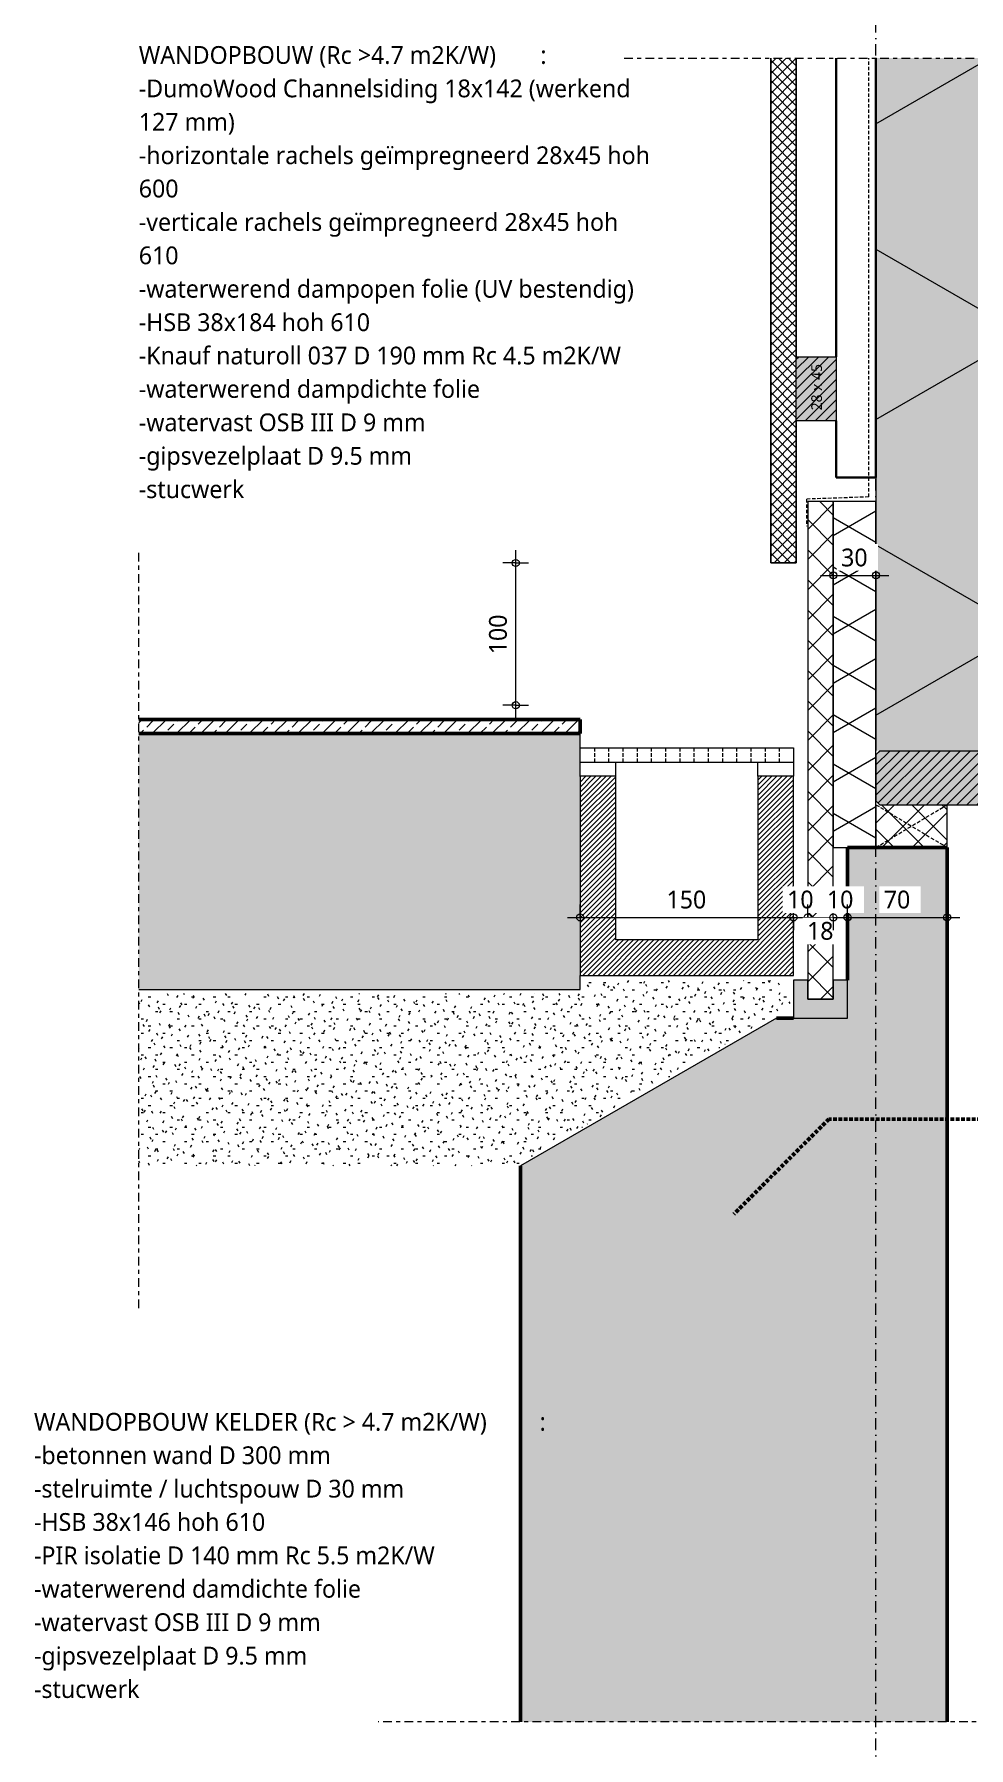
# Model space of a CAD drawing. Header units: millimetres. Extents: x 2927 to 18500, y -7154 to 6447.
# Drawn here: x 6686 to 7344, y 3531 to 4736 of the extents above; entities that cross this region are included whole.
import ezdxf

# ---------------------------------------------------------------- set-up
doc = ezdxf.new("R2010")
doc.units = ezdxf.units.MM
for name, pattern in [('MV_center', [15, 6, -3, 3, -3]), ('MV_hidden', [3.75, 2.5, -1.25]), ('MV_stramien', [16, 8, -4, 0, -4])]:
    doc.linetypes.add(name, pattern=pattern)
for name, color, linetype, lineweight in [('A-ANNO-DIMS', 211, 'Continuous', 13), ('A-ANNO-DIMS-5', 211, 'Continuous', 13), ('A-ANNO-NOTE', 131, 'Continuous', 18), ('A-DETL', 90, 'Continuous', 13), ('A-DETL-GENF', 92, 'Continuous', 18), ('A-DETL-MEDM', 33, 'Continuous', 18), ('G-ANNO-TEXT', 231, 'Continuous', 13)]:
    doc.layers.add(name, color=color, linetype=linetype, lineweight=lineweight)
doc.styles.add('Segoe UI', font='segoeui.ttf', dxfattribs={"height": 7.5})
doc.styles.add('Segoe UI_3', font='segoeui.ttf', dxfattribs={"height": 12.5})
doc.styles.add('Segoe UI_B', font='segoeui.ttf', dxfattribs={"height": 12.5})
doc.dimstyles.new('2_5_mm_controle', dxfattribs={"dimscale": 304.8, "dimtxt": 13.092049, "dimasz": 0.016404, "dimexe": 0.029528, "dimexo": 0.0625, "dimgap": 0.008202, "dimtad": 1, "dimdec": 0, "dimzin": 0, "dimdsep": 46, "dimtxsty": 'Segoe UI_3', "dimblk1": 'DOTBLANK', "dimblk2": 'DOTBLANK', "dimsah": 1, "dimcen": 0.09, "dimdle": 0.029528, "dimazin": 0, "dimtfac": 1, "dimtdec": 4, "dimtix": 1, "dimtmove": 0, "dimatfit": 3, "dimfxl": 0.029528, "dimfxlon": 1, "dimtvp": 1, "dimtfill": 1, "dimtolj": 1, "dimtzin": 0, "dimarcsym": 2})
doc.dimstyles.new('2_5_mm_controle_1', dxfattribs={"dimscale": 304.8, "dimtxt": 13.092049, "dimasz": 0.016404, "dimexe": 0.029528, "dimexo": 0.0625, "dimgap": 0.008202, "dimtad": 1, "dimdec": 0, "dimzin": 0, "dimdsep": 46, "dimtxsty": 'Segoe UI_3', "dimblk1": 'DOTBLANK', "dimblk2": 'DOTBLANK', "dimsah": 1, "dimcen": 0.09, "dimdle": 0.029528, "dimazin": 0, "dimtfac": 1, "dimtdec": 4, "dimtix": 1, "dimtmove": 2, "dimatfit": 3, "dimfxl": 0.029528, "dimfxlon": 1, "dimtvp": 1, "dimtfill": 1, "dimtolj": 1, "dimtzin": 0, "dimarcsym": 2})
doc.dimstyles.new('2_5_mm_zonder_komma', dxfattribs={"dimscale": 304.8, "dimtxt": 13.092049, "dimasz": 0.016404, "dimexe": 0.029528, "dimexo": 0.0625, "dimgap": 0.008202, "dimtad": 1, "dimdec": 0, "dimdsep": 46, "dimtxsty": 'Segoe UI_3', "dimblk1": 'DOTBLANK', "dimblk2": 'DOTBLANK', "dimsah": 1, "dimcen": 0.09, "dimdle": 0.029528, "dimazin": 0, "dimtfac": 1, "dimtdec": 4, "dimtix": 1, "dimtmove": 0, "dimatfit": 3, "dimfxl": 0.029528, "dimfxlon": 1, "dimtvp": 1, "dimtfill": 1, "dimtolj": 1, "dimtzin": 0, "dimarcsym": 2})
pattern_1 = [(45, (0, 0), (-10.606602, 10.606602), []), (135, (0, 0), (-10.606602, -10.606602), [])]

# ---------------------------------------------------------------- blocks, each defined once
blk = doc.blocks.new('42 isolatie - Type 1-V14-Details Domera')
at = {"layer": 'A-DETL-GENF'}
blk.add_hatch(color=256, dxfattribs=at).paths.add_polyline_path([(38.3, -83.6), (38.3, -184.8), (525.3, -184.8), (525.3, -0.8), (38.3, -0.8), (38.3, -80.8)])
at = {"layer": 'A-DETL-GENF', "lineweight": 13}
h = blk.add_hatch(dxfattribs=at)
h.set_pattern_fill('FP_11', color=256, style=0, pattern_type=2)
h.set_pattern_definition([(300, (-2126.39, -181.76), (-155.885, -90), []), (240, (-2126.39, -181.76), (-155.885, 90), [])])
h.paths.add_polyline_path([(38.3, -83.6), (38.3, -184.8), (525.3, -184.8), (525.3, -0.8), (38.3, -0.8), (38.3, -80.8)])
at = {"layer": 'A-DETL-GENF'}
for p, q in [((213.5, -0.8), (38.3, -0.8)), ((213.5, -0.8), (38.3, -0.8)), ((230.3, -0.8), (213.5, -0.8)), ((230.3, -0.8), (213.5, -0.8)), ((525.3, -0.8), (230.3, -0.8)), ((38.3, -184.8), (525.3, -184.8))]:
    blk.add_line(p, q, dxfattribs=at)
blk = doc.blocks.new('NLRS_00_DI_maskeer - Type 1-4234569-Details Domera')
at = {"layer": 'A-DETL-GENF', "linetype": 'MV_center'}
blk.add_line((-100, 0), (599.5, 0), dxfattribs=at)
blk = doc.blocks.new('00 hout_rechthoekig_sls - SLS 38x184-V24-Details Domera')
at = {"layer": 'A-DETL-GENF'}
blk.add_hatch(color=256, dxfattribs=at).paths.add_polyline_path([(181.2, -38), (184, -35.2), (184, -2.8), (181.2, 0), (2.8, 0), (0, -2.8), (0, -35.2), (2.8, -38), (126.9, -38)])
at = {"layer": 'A-DETL-MEDM', "lineweight": 13}
h = blk.add_hatch(dxfattribs=at)
h.set_pattern_fill('FP_54', color=256, style=0, pattern_type=2)
h.set_pattern_definition([(45, (-7278.284, -4232.144), (-3.535534, 3.535534), [])])
h.paths.add_polyline_path([(181.2, -38), (184, -35.2), (184, -2.8), (181.2, 0), (2.8, 0), (0, -2.8), (0, -35.2), (2.8, -38), (126.9, -38)])
at = {"layer": 'A-DETL-MEDM'}
for p, q in [((0, -2.8), (2.8, 0)), ((2.8, 0), (0, -2.8)), ((2.8, 0), (181.2, 0)), ((181.2, 0), (184, -2.8)), ((0, -2.8), (0, -35.2)), ((181.2, 0), (184, -2.8)), ((184, -35.2), (184, -2.8)), ((2.8, -38), (0, -35.2)), ((0, -35.2), (2.8, -38)), ((184, -35.2), (181.2, -38)), ((181.2, -38), (184, -35.2)), ((2.8, -38), (181.2, -38))]:
    blk.add_line(p, q, dxfattribs=at)
blk = doc.blocks.new('00 hout_rechthoekig_sls - Vuren Gewolmaniseerd 28x45-V25-Details Domera')
at = {"layer": 'A-DETL-GENF', "lineweight": 13}
blk.add_hatch(color=256, dxfattribs=at).paths.add_polyline_path([(0, -28), (45, -28), (45, 0), (0, 0)])
at = {"layer": 'A-DETL-MEDM', "lineweight": 13}
h = blk.add_hatch(dxfattribs=at)
h.set_pattern_fill('FP_55', color=256, style=0, pattern_type=2)
h.set_pattern_definition([(315, (-4464.144, 7222.284), (3.535534, 3.535534), [])])
h.paths.add_polyline_path([(0, -28), (45, -28), (45, 0), (0, 0)])
at = {"layer": 'A-DETL-MEDM'}
for p, q in [((0, 0), (45, 0)), ((0, -28), (0, 0)), ((45, 0), (45, -28)), ((45, 0), (45, -28)), ((45, 0), (45, -28)), ((45, -28), (0, -28)), ((45, -28), (0, -28))]:
    blk.add_line(p, q, dxfattribs=at)
blk = doc.blocks.new('NLRS_00_DI_maskeer - Type 1-4234566-Details Domera')
at = {"layer": 'A-DETL-GENF', "linetype": 'MV_center'}
blk.add_line((384.5, 0), (-100, 0), dxfattribs=at)
blk = doc.blocks.new('42_isolatie - Kantplank-3227780-Details Domera')
at = {"layer": 'A-DETL-GENF', "lineweight": 13}
h = blk.add_hatch(dxfattribs=at)
h.set_pattern_fill('FP_57', color=256, style=0, pattern_type=2)
h.set_pattern_definition([(300, (-2380.567, -120.812), (-25.98076, -15), []), (240, (-2380.567, -120.812), (-25.98076, 15), [])])
h.paths.add_polyline_path([(243.5, -30.8), (243.5, -0.8), (0.3, -0.8), (0.3, -30.8)])
at = {"layer": 'A-DETL-GENF'}
for p, q in [((243.5, -0.8), (0.3, -0.8)), ((0.3, -0.8), (0.3, -30.8)), ((243.5, -30.8), (243.5, -0.8)), ((0.3, -30.8), (243.5, -30.8))]:
    blk.add_line(p, q, dxfattribs=at)
blk = doc.blocks.new('NLRS_00_DI_maskeer - Type 1-4234571-Details Domera')
at = {"layer": 'A-DETL-GENF', "linetype": 'MV_center'}
blk.add_line((433.9, 0), (-100, 0), dxfattribs=at)
blk = doc.blocks.new('DIMBLOCK31-Details Domera')
at = {"layer": 'A-ANNO-DIMS-5'}
for p, q in [((7070.3, 4114.9), (7070.3, 4123.9)), ((7220.3, 4114.9), (7220.3, 4123.9)), ((7061.3, 4114.9), (7220.3, 4114.9)), ((7070.3, 4114.9), (7070.3, 4105.9)), ((7220.3, 4114.9), (7220.3, 4105.9))]:
    blk.add_line(p, q, dxfattribs=at)
for centre in [(7070.3, 4114.9), (7220.3, 4114.9)]:
    blk.add_circle(centre, 2.5, dxfattribs=at)
at = {"layer": 'A-ANNO-DIMS-5', "color": 0, "insert": (7131, 4133.7), "char_height": 12.5, "width": 34.277, "attachment_point": 1, "line_spacing_factor": 1.142579, "style": 'Segoe UI_3', "bg_fill": 3, "box_fill_scale": 1.25, "bg_fill_color": 9, "bg_fill_true_color": 13158600, "bg_fill_transparency": 0}
blk.add_mtext('150', dxfattribs=at)
blk = doc.blocks.new('_DotBlank')
at = {"color": 0, "linetype": 'ByBlock', "lineweight": -2}
blk.add_line((-0.5, 0), (-1, 0), dxfattribs=at)
blk.add_circle((0, 0), 0.5, dxfattribs=at)
blk = doc.blocks.new('DIMBLOCK32-Details Domera')
at = {"layer": 'A-ANNO-DIMS-5'}
for p, q in [((7220.3, 4114.9), (7220.3, 4123.9)), ((7230.3, 4114.9), (7230.3, 4123.9)), ((7220.3, 4114.9), (7230.3, 4114.9)), ((7220.3, 4114.9), (7220.3, 4105.9)), ((7230.3, 4114.9), (7230.3, 4105.9))]:
    blk.add_line(p, q, dxfattribs=at)
for centre in [(7220.3, 4114.9), (7230.3, 4114.9)]:
    blk.add_circle(centre, 2.5, dxfattribs=at)
at = {"layer": 'A-ANNO-DIMS-5', "color": 0, "insert": (7215.8, 4133.7), "char_height": 12.5, "width": 22.852, "attachment_point": 1, "line_spacing_factor": 1.142579, "style": 'Segoe UI_3', "bg_fill": 3, "box_fill_scale": 1.25, "bg_fill_color": 9, "bg_fill_true_color": 13158600, "bg_fill_transparency": 0}
blk.add_mtext('10', dxfattribs=at)
blk = doc.blocks.new('DIMBLOCK33-Details Domera')
at = {"layer": 'A-ANNO-DIMS-5'}
for p, q in [((7230.3, 4114.9), (7230.3, 4123.9)), ((7248.3, 4114.9), (7248.3, 4123.9)), ((7230.3, 4114.9), (7248.3, 4114.9)), ((7230.3, 4114.9), (7230.3, 4105.9)), ((7248.3, 4114.9), (7248.3, 4105.9))]:
    blk.add_line(p, q, dxfattribs=at)
for centre in [(7230.3, 4114.9), (7248.3, 4114.9)]:
    blk.add_circle(centre, 2.5, dxfattribs=at)
at = {"layer": 'A-ANNO-DIMS-5', "color": 0, "insert": (7229.8, 4111.7), "char_height": 12.5, "width": 22.852, "attachment_point": 1, "line_spacing_factor": 1.142579, "style": 'Segoe UI_3', "bg_fill": 3, "box_fill_scale": 1.25, "bg_fill_color": 9, "bg_fill_true_color": 13158600, "bg_fill_transparency": 0}
blk.add_mtext('18', dxfattribs=at)
blk = doc.blocks.new('DIMBLOCK34-Details Domera')
at = {"layer": 'A-ANNO-DIMS-5'}
for p, q in [((7248.3, 4114.9), (7248.3, 4123.9)), ((7258.3, 4114.9), (7258.3, 4123.9)), ((7248.3, 4114.9), (7258.3, 4114.9)), ((7248.3, 4114.9), (7248.3, 4105.9)), ((7258.3, 4114.9), (7258.3, 4105.9))]:
    blk.add_line(p, q, dxfattribs=at)
for centre in [(7248.3, 4114.9), (7258.3, 4114.9)]:
    blk.add_circle(centre, 2.5, dxfattribs=at)
at = {"layer": 'A-ANNO-DIMS-5', "color": 0, "insert": (7243.8, 4133.7), "char_height": 12.5, "width": 22.852, "attachment_point": 1, "line_spacing_factor": 1.142579, "style": 'Segoe UI_3', "bg_fill": 3, "box_fill_scale": 1.25, "bg_fill_color": 9, "bg_fill_true_color": 13158600, "bg_fill_transparency": 0}
blk.add_mtext('10', dxfattribs=at)
blk = doc.blocks.new('DIMBLOCK35-Details Domera')
at = {"layer": 'A-ANNO-DIMS-5'}
for p, q in [((7258.3, 4114.9), (7258.3, 4123.9)), ((7328.3, 4114.9), (7328.3, 4123.9)), ((7258.3, 4114.9), (7337.3, 4114.9)), ((7258.3, 4114.9), (7258.3, 4105.9)), ((7328.3, 4114.9), (7328.3, 4105.9))]:
    blk.add_line(p, q, dxfattribs=at)
for centre in [(7258.3, 4114.9), (7328.3, 4114.9)]:
    blk.add_circle(centre, 2.5, dxfattribs=at)
at = {"layer": 'A-ANNO-DIMS-5', "color": 0, "insert": (7283.8, 4133.7), "char_height": 12.5, "width": 22.852, "attachment_point": 1, "line_spacing_factor": 1.142579, "style": 'Segoe UI_3', "bg_fill": 3, "box_fill_scale": 1.25, "bg_fill_color": 9, "bg_fill_true_color": 13158600, "bg_fill_transparency": 0}
blk.add_mtext('70', dxfattribs=at)
blk = doc.blocks.new('DIMBLOCK37-Details Domera')
at = {"layer": 'A-ANNO-DIMS-5'}
for p, q in [((7248.3, 4355.4), (7248.3, 4364.4)), ((7278.3, 4355.4), (7278.3, 4364.4)), ((7239.3, 4355.4), (7287.3, 4355.4)), ((7248.3, 4355.4), (7248.3, 4346.4)), ((7278.3, 4355.4), (7278.3, 4346.4))]:
    blk.add_line(p, q, dxfattribs=at)
for centre in [(7248.3, 4355.4), (7278.3, 4355.4)]:
    blk.add_circle(centre, 2.5, dxfattribs=at)
at = {"layer": 'A-ANNO-DIMS-5', "color": 0, "insert": (7253.8, 4374.2), "char_height": 12.5, "width": 22.852, "attachment_point": 1, "line_spacing_factor": 1.142579, "style": 'Segoe UI_3', "bg_fill": 3, "box_fill_scale": 1.25, "bg_fill_color": 9, "bg_fill_true_color": 13158600, "bg_fill_transparency": 0}
blk.add_mtext('30', dxfattribs=at)
blk = doc.blocks.new('DIMBLOCK65-Details Domera')
at = {"layer": 'A-ANNO-DIMS-5'}
for p, q in [((7025, 4255.1), (7025, 4373.1)), ((7025, 4364.1), (7016, 4364.1)), ((7025, 4364.1), (7034, 4364.1)), ((7025, 4264.1), (7016, 4264.1)), ((7025, 4264.1), (7034, 4264.1))]:
    blk.add_line(p, q, dxfattribs=at)
for centre in [(7025, 4364.1), (7025, 4264.1)]:
    blk.add_circle(centre, 2.5, dxfattribs=at)
at = {"layer": 'A-ANNO-DIMS-5', "color": 0, "insert": (7006.2, 4299.9), "char_height": 12.5, "width": 34.277, "attachment_point": 1, "rotation": 90, "line_spacing_factor": 1.142579, "style": 'Segoe UI_3', "bg_fill": 3, "box_fill_scale": 1.25, "bg_fill_color": 9, "bg_fill_true_color": 13158600, "bg_fill_transparency": 0}
blk.add_mtext('100', dxfattribs=at)

msp = doc.modelspace()

# ---------------------------------------------------------------- hatches: boundary and pattern name
at = {"layer": 'A-DETL-GENF', "lineweight": 13}
h = msp.add_hatch(dxfattribs=at)
h.set_pattern_fill('FP_12', color=250, style=0, pattern_type=2)
h.set_pattern_definition([(45, (0, 0), (-3.535534, 3.535534), []), (135, (0, 0), (-3.535534, -3.535534), [])])
h.paths.add_polyline_path([(7204.3, 4364.1), (7222.3, 4364.1), (7222.3, 4719.1), (7204.3, 4719.1), (7204.3, 4443.2)])
h = msp.add_hatch(dxfattribs=at)
h.set_pattern_fill('FP_19', color=251, style=0, pattern_type=2)
h.set_pattern_definition(pattern_1)
h.paths.add_polyline_path([(7230.3, 4057.3), (7248.3, 4057.3), (7248.3, 4407.3), (7230.3, 4407.3), (7230.3, 4070.8)])
h = msp.add_hatch(dxfattribs=at)
h.set_pattern_fill('FP_61', color=253, style=0, pattern_type=2)
h.set_pattern_definition([(45, (0, 0), (-8.531243, 8.531243), []), (45, (8.531, 0), (-8.531243, 8.531243), [6.033, -3.016])])
h.paths.add_polyline_path([(7070.3, 4244.1), (7070.3, 4254.1), (6759.9, 4254.1), (6759.9, 4244.1), (6854.5, 4244.1)])
at = {"layer": 'A-DETL-GENF'}
for points in [[(7070.3, 4064.1), (7070.3, 4244.1), (6759.9, 4244.1), (6759.9, 4064.1), (6854.5, 4064.1)], [(7028.3, 3549.2), (7328.3, 3549.2), (7328.3, 4164.1), (7258.3, 4164.1), (7258.3, 4044.1), (7208.3, 4044.1), (7028.3, 3940.2)], [(7258.3, 4044.1), (7258.3, 4070.8), (7248.3, 4070.8), (7248.3, 4057.3), (7230.3, 4057.3), (7230.3, 4070.8), (7220.3, 4070.8), (7220.3, 4044.1)]]:
    msp.add_hatch(color=9, dxfattribs=at).paths.add_polyline_path(points)
at = {"layer": 'A-DETL-GENF', "lineweight": 13}
h = msp.add_hatch(dxfattribs=at)
h.set_pattern_fill('FP_65', color=253, style=0, pattern_type=2)
h.set_pattern_definition([(45, (0, 0), (-1.76776695, 1.76776695), [])])
h.paths.add_polyline_path([(7220.3, 4074.1), (7220.3, 4214.1), (7195.3, 4214.1), (7195.3, 4099.1), (7095.3, 4099.1), (7095.3, 4214.1), (7070.3, 4214.1), (7070.3, 4074.1)])
h = msp.add_hatch(dxfattribs=at)
h.set_pattern_fill('FP_19', color=251, style=0, pattern_type=2)
h.set_pattern_definition(pattern_1)
h.paths.add_polyline_path([(7281.1, 4164.1), (7328.3, 4164.1), (7328.3, 4194.1), (7278.3, 4194.1), (7278.3, 4164.1)])
h = msp.add_hatch(dxfattribs=at)
h.set_pattern_fill('FP_5', color=253, style=0, pattern_type=2)
h.set_pattern_definition([(0, (0, 0), (20.32, 5.08), [1.676, -13.564, 1.676, -13.564, -81.28]), (0, (0, 0), (20.32, 5.08), [-30.48, 1.676, -28.804, 1.676, -13.564, -35.56]), (0, (0, 0), (20.32, 5.08), [-76.2, 1.676, -8.484, 1.676, -23.724]), (120, (7.62, 2.54), (-14.559409, 15.0576362), [1.676, -13.564, 1.676, -13.564, -81.28]), (120, (7.62, 2.54), (-14.559409, 15.0576362), [-30.48, 1.676, -28.804, 1.676, -13.564, -35.56]), (120, (7.62, 2.54), (-14.559409, 15.0576362), [-76.2, 1.676, -8.484, 1.676, -23.724]), (240, (10.16, 12.7), (-5.760591, -20.1376362), [1.676, -13.564, 1.676, -13.564, -81.28]), (240, (10.16, 12.7), (-5.760591, -20.1376362), [-30.48, 1.676, -28.804, 1.676, -13.564, -35.56]), (240, (10.16, 12.7), (-5.760591, -20.1376362), [-76.2, 1.676, -8.484, 1.676, -23.724])])
h.paths.add_polyline_path([(7024.6, 3940.2), (7208.6, 4046.5), (7218, 4046.5), (7218, 4070.5), (7072.4, 4070.5), (7072.4, 4061.5), (6759.9, 4061.5), (6759.9, 3940.2), (6854.5, 3940.2)])

# ---------------------------------------------------------------- linework, layer by layer
at = {"layer": 'A-DETL', "linetype": 'MV_stramien', "lineweight": 18}
msp.add_line((7278.3, 2354.2), (7278.3, 6064.2), dxfattribs=at)
at = {"layer": 'A-DETL', "lineweight": 25}
for p, q in [((7204.3, 4719.1), (7204.3, 4364.1)), ((7222.3, 4509.1), (7222.3, 4719.1)), ((7222.3, 4364.1), (7222.3, 4464.1)), ((7204.3, 4364.1), (7222.3, 4364.1))]:
    msp.add_line(p, q, dxfattribs=at)
at = {"layer": 'A-DETL', "lineweight": 35}
for p, q in [((7250.3, 4719.1), (7250.3, 4509.1)), ((7278.3, 4424.1), (7278.3, 4719.1)), ((7250.3, 4464.1), (7250.3, 4424.1)), ((7250.3, 4424.1), (7278.3, 4424.1))]:
    msp.add_line(p, q, dxfattribs=at)
at = {"layer": 'A-DETL', "linetype": 'MV_hidden', "lineweight": 18}
for p, q in [((7273.3, 4410.5), (7273.3, 4719.1)), ((7273.3, 4410.5), (7229.5, 4409)), ((7229.5, 4409), (7229.5, 4389.9)), ((7080.3, 4234.1), (7080.3, 4224.1)), ((7090.3, 4234.1), (7090.3, 4224.1)), ((7100.3, 4234.1), (7100.3, 4224.1)), ((7110.3, 4234.1), (7110.3, 4224.1)), ((7120.3, 4234.1), (7120.3, 4224.1)), ((7130.3, 4234.1), (7130.3, 4224.1)), ((7140.3, 4234.1), (7140.3, 4224.1)), ((7150.3, 4234.1), (7150.3, 4224.1)), ((7160.3, 4234.1), (7160.3, 4224.1)), ((7170.3, 4234.1), (7170.3, 4224.1)), ((7180.3, 4234.1), (7180.3, 4224.1)), ((7190.3, 4234.1), (7190.3, 4224.1)), ((7200.3, 4234.1), (7200.3, 4224.1)), ((7210.3, 4234.1), (7210.3, 4224.1)), ((7278.3, 4164.1), (7328.3, 4194.1)), ((7278.3, 4194.1), (7328.3, 4164.1))]:
    msp.add_line(p, q, dxfattribs=at)
at = {"layer": 'A-DETL', "lineweight": 18}
for p, q in [((7230.3, 4407.3), (7230.3, 4057.3)), ((7248.3, 4407.3), (7230.3, 4407.3)), ((7248.3, 4164.1), (7248.3, 4407.3)), ((7070.3, 4214.1), (7070.3, 4244.1)), ((7070.3, 4234.1), (7220.3, 4234.1)), ((7070.3, 4214.1), (7070.3, 4234.1)), ((7220.3, 4234.1), (7220.3, 4214.1)), ((7070.3, 4224.1), (7220.3, 4224.1)), ((7095.3, 4214.1), (7095.3, 4224.1)), ((7195.3, 4214.1), (7195.3, 4224.1)), ((7095.3, 4214.1), (7070.3, 4214.1)), ((7070.3, 4214.1), (7070.3, 4074.1)), ((7095.3, 4099.1), (7095.3, 4214.1)), ((7220.3, 4214.1), (7195.3, 4214.1)), ((7195.3, 4214.1), (7195.3, 4099.1)), ((7220.3, 4074.1), (7220.3, 4214.1)), ((7278.3, 4194.1), (7278.3, 4164.1)), ((7328.3, 4164.1), (7328.3, 4194.1)), ((7248.3, 4057.3), (7248.3, 4164.1)), ((7195.3, 4099.1), (7095.3, 4099.1)), ((7070.3, 4064.1), (7070.3, 4074.1)), ((7070.3, 4074.1), (7220.3, 4074.1)), ((6759.9, 4064.1), (7070.3, 4064.1)), ((7230.3, 4070.8), (7220.3, 4070.8)), ((7220.3, 4070.8), (7220.3, 4044.1)), ((7230.3, 4057.3), (7230.3, 4070.8)), ((7258.3, 4070.8), (7248.3, 4070.8)), ((7248.3, 4070.8), (7248.3, 4057.3)), ((7258.3, 4044.1), (7258.3, 4070.8)), ((7248.3, 4057.3), (7230.3, 4057.3)), ((7230.3, 4057.3), (7248.3, 4057.3)), ((7208.3, 4044.1), (7028.3, 3940.2)), ((7220.3, 4044.1), (7258.3, 4044.1))]:
    msp.add_line(p, q, dxfattribs=at)
at = {"layer": 'A-DETL', "lineweight": 50}
for p, q in [((7070.3, 4254.1), (6759.9, 4254.1)), ((7070.3, 4244.1), (7070.3, 4254.1)), ((6759.9, 4244.1), (7070.3, 4244.1)), ((7278.3, 4164.1), (7258.3, 4164.1)), ((7258.3, 4164.1), (7258.3, 4070.8)), ((7328.3, 4164.1), (7278.3, 4164.1)), ((7328.3, 3549.2), (7328.3, 4164.1)), ((7220.3, 4044.1), (7208.3, 4044.1)), ((7028.3, 3940.2), (7028.3, 3549.2))]:
    msp.add_line(p, q, dxfattribs=at)
at = {"layer": 'A-DETL', "linetype": 'MV_hidden', "lineweight": 50}
for p, q in [((7245.2, 3973.1), (7178.3, 3906.2)), ((7543.3, 3973.1), (7245.2, 3973.1))]:
    msp.add_line(p, q, dxfattribs=at)

# ---------------------------------------------------------------- block references
at = {"layer": 'A-DETL-GENF', "linetype": 'MV_center'}
for name, p, rotation in [('NLRS_00_DI_maskeer - Type 1-4234566-Details Domera', (7485.8, 4719.1), 180), ('NLRS_00_DI_maskeer - Type 1-4234571-Details Domera', (6759.9, 4274.1), 269.9999999999998), ('NLRS_00_DI_maskeer - Type 1-4234569-Details Domera', (7527.8, 3549.2), 180)]:
    msp.add_blockref(name, p, dxfattribs=dict(at, rotation=rotation))
at = {"layer": 'A-DETL-GENF'}
for name, p, rotation in [('42 isolatie - Type 1-V14-Details Domera', (7277.5, 4193.9), 89.99999999999991), ('42_isolatie - Kantplank-3227780-Details Domera', (7279.1, 4407.6), 269.9999999999999)]:
    msp.add_blockref(name, p, dxfattribs=dict(at, rotation=rotation))
at = {"layer": 'A-DETL-MEDM', "lineweight": 13, "rotation": 90}
msp.add_blockref('00 hout_rechthoekig_sls - Vuren Gewolmaniseerd 28x45-V25-Details Domera', (7222.3, 4464.1), dxfattribs=at)
at = {"layer": 'A-DETL-MEDM'}
msp.add_blockref('00 hout_rechthoekig_sls - SLS 38x184-V24-Details Domera', (7278.3, 4232.1), dxfattribs=at)

# ---------------------------------------------------------------- texts
at = {"layer": 'A-ANNO-NOTE', "lineweight": 13, "insert": (7232.8, 4471.4), "char_height": 7.5, "width": 40.485, "attachment_point": 1, "rotation": 90, "style": 'Segoe UI'}
msp.add_mtext('28 x 45', dxfattribs=at)
at = {"layer": 'G-ANNO-TEXT', "color": 7, "char_height": 12.5, "attachment_point": 1}
for s, insert, width, style in [('WANDOPBOUW (Rc >4.7 m2K/W)', (6759.9, 4727.5), 342.321, 'Segoe UI_B'), (':', (7042.3, 4727.5), 4.409, 'Segoe UI_3'), ('-DumoWood Channelsiding 18x142 (werkend ', (6759.9, 4704), 434.114, 'Segoe UI_3'), ('127 mm) ', (6759.9, 4680.5), 90.19, 'Segoe UI_3'), ('-horizontale rachels geïmpregneerd 28x45 hoh ', (6759.9, 4657), 446.139, 'Segoe UI_3'), ('600', (6759.9, 4633.6), 34.873, 'Segoe UI_3'), ('-verticale rachels geïmpregneerd 28x45 hoh ', (6759.9, 4610.1), 418.481, 'Segoe UI_3'), ('610', (6759.9, 4586.6), 34.873, 'Segoe UI_3'), ('-waterwerend dampopen folie (UV bestendig)', (6759.9, 4563.1), 430.105, 'Segoe UI_3'), ('-HSB 38x184 hoh 610', (6759.9, 4539.6), 204.029, 'Segoe UI_3'), ('-Knauf naturoll 037 D 190 mm Rc 4.5 m2K/W', (6759.9, 4516.2), 425.295, 'Segoe UI_3'), ('-waterwerend dampdichte folie', (6759.9, 4492.7), 294.219, 'Segoe UI_3'), ('-watervast OSB III D 9 mm', (6759.9, 4469.2), 246.519, 'Segoe UI_3'), ('-gipsvezelplaat D 9.5 mm', (6759.9, 4445.7), 238.502, 'Segoe UI_3'), ('-stucwerk', (6759.9, 4422.2), 90.19, 'Segoe UI_3'), ('WANDOPBOUW KELDER (Rc > 4.7 m2K/W)', (6686.2, 3766.5), 430.907, 'Segoe UI_B'), (':', (7041.7, 3766.5), 4.409, 'Segoe UI_3'), ('-betonnen wand D 300 mm', (6686.2, 3743), 260.148, 'Segoe UI_3'), ('-stelruimte / luchtspouw D 30 mm', (6686.2, 3719.5), 322.679, 'Segoe UI_3'), ('-HSB 38x146 hoh 610 ', (6686.2, 3696.1), 210.042, 'Segoe UI_3'), ('-PIR isolatie D 140 mm Rc 5.5 m2K/W', (6686.2, 3672.6), 354.747, 'Segoe UI_3'), ('-waterwerend damdichte folie', (6686.2, 3649.1), 281.793, 'Segoe UI_3'), ('-watervast OSB III D 9 mm', (6686.2, 3625.6), 246.519, 'Segoe UI_3'), ('-gipsvezelplaat D 9.5 mm', (6686.2, 3602.1), 238.502, 'Segoe UI_3'), ('-stucwerk', (6686.2, 3578.6), 90.19, 'Segoe UI_3')]:
    msp.add_mtext(s, dxfattribs=dict(at, insert=insert, width=width, style=style))

# ---------------------------------------------------------------- next in the draw order: dimensions: what is measured, and where the dimension line sits
at = {"layer": 'A-ANNO-DIMS'}
dim = msp.add_linear_dim(base=(7025, 4364.1), p1=(7034, 4264.1), p2=(7034, 4364.1), angle=90, dimstyle='2_5_mm_zonder_komma', override={"dimpost": '<>', "dimfxl": 100}, dxfattribs=at)
dim.commit()
dim.dimension.update_dxf_attribs({"geometry": 'DIMBLOCK65-Details Domera', "text_midpoint": (7016, 4314.1)})
for base, p1, p2, override, picture, middle in [((7278.3, 4355.4), (7248.3, 4364.4), (7278.3, 4364.4), {"dimpost": '<>', "dimfxl": 30}, 'DIMBLOCK37-Details Domera', (7263.3, 4364.3)), ((7220.3, 4114.9), (7070.3, 4123.9), (7220.3, 4123.9), {"dimpost": '<>', "dimfxl": 150}, 'DIMBLOCK31-Details Domera', (7145.3, 4123.9))]:
    dim = msp.add_linear_dim(base=base, p1=p1, p2=p2, dimstyle='2_5_mm_controle', override=override, dxfattribs=at)
    dim.commit()
    dim.dimension.update_dxf_attribs({"geometry": picture, "text_midpoint": middle})

# ---------------------------------------------------------------- next in the draw order: dimensions: what is measured, and where the dimension line sits
dim = msp.add_linear_dim(base=(7230.3, 4114.9), p1=(7220.3, 4123.9), p2=(7230.3, 4123.9), dimstyle='2_5_mm_controle', override={"dimpost": '<>', "dimfxl": 10}, dxfattribs=at)
dim.commit()
dim.dimension.update_dxf_attribs({"geometry": 'DIMBLOCK32-Details Domera', "text_midpoint": (7225.3, 4123.9)})

# ---------------------------------------------------------------- next in the draw order: dimensions: what is measured, and where the dimension line sits
dim = msp.add_linear_dim(base=(7248.3, 4114.9), p1=(7230.3, 4123.9), p2=(7248.3, 4123.9), dimstyle='2_5_mm_controle_1', override={"dimpost": '<>', "dimfxl": 18}, dxfattribs=at)
dim.commit()
dim.dimension.update_dxf_attribs({"geometry": 'DIMBLOCK33-Details Domera', "text_midpoint": (7241.2, 4103.3), "dimtype": 160})

# ---------------------------------------------------------------- next in the draw order: dimensions: what is measured, and where the dimension line sits
dim = msp.add_linear_dim(base=(7258.3, 4114.9), p1=(7248.3, 4123.9), p2=(7258.3, 4123.9), dimstyle='2_5_mm_controle', override={"dimpost": '<>', "dimfxl": 10}, dxfattribs=at)
dim.commit()
dim.dimension.update_dxf_attribs({"geometry": 'DIMBLOCK34-Details Domera', "text_midpoint": (7253.3, 4123.9)})

# ---------------------------------------------------------------- next in the draw order: dimensions: what is measured, and where the dimension line sits
dim = msp.add_linear_dim(base=(7328.3, 4114.9), p1=(7258.3, 4123.9), p2=(7328.3, 4123.9), dimstyle='2_5_mm_controle', override={"dimpost": '<>', "dimfxl": 70}, dxfattribs=at)
dim.commit()
dim.dimension.update_dxf_attribs({"geometry": 'DIMBLOCK35-Details Domera', "text_midpoint": (7293.3, 4123.9)})

doc.saveas('drawing.dxf')
